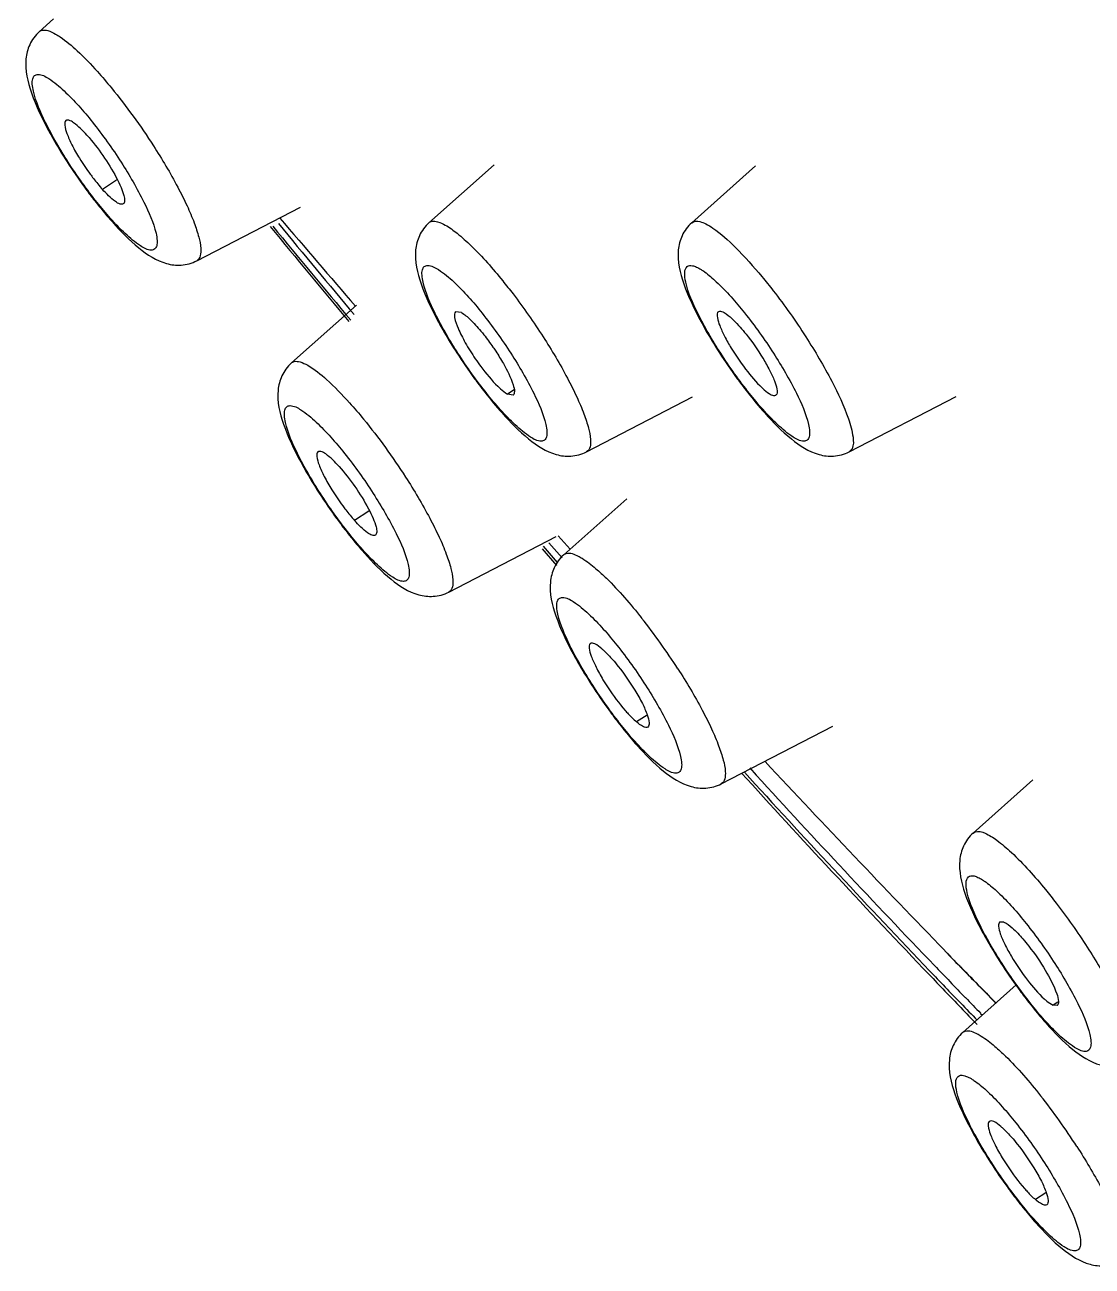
# Model space of a CAD drawing. Extents: x 11391 to 14551, y -233 to 2082.
# Drawn here: x 13455.44 to 13464.92, y 881.6 to 892.63 of the extents above; entities that cross this region are included whole.
import ezdxf

# ---------------------------------------------------------------- set-up
doc = ezdxf.new("R2010")
doc.units = 0
doc.header["$LTSCALE"] = 10
doc.header["$MEASUREMENT"] = 0
doc.layers.get('0').update_dxf_attribs({"linetype": 'CONTINUOUS'})

msp = doc.modelspace()

# ---------------------------------------------------------------- linework, layer by layer
at = {"color": 7, "linetype": 'Continuous'}
for p, q in [((13455.568, 892.566), (13455.696, 892.679)), ((13459.03, 890.868), (13459.61, 891.384)), ((13461.364, 890.868), (13461.932, 891.374)), ((13456.967, 890.531), (13457.889, 891.007)), ((13457.808, 889.623), (13458.386, 890.137)), ((13459.319, 890.071), (13459.266, 890.078)), ((13461.594, 890.071), (13461.6, 890.078)), ((13459.777, 889.338), (13459.727, 889.347)), ((13460.429, 888.834), (13461.372, 889.321)), ((13462.11, 889.339), (13462.119, 889.347)), ((13462.762, 888.834), (13463.712, 889.325)), ((13460.227, 887.919), (13460.787, 888.417)), ((13459.207, 887.588), (13460.159, 888.081)), ((13460.178, 888.087), (13460.284, 887.969)), ((13460.166, 887.825), (13460.038, 887.972)), ((13461.626, 885.885), (13462.618, 886.398)), ((13461.854, 885.93), (13461.81, 885.978)), ((13463.863, 885.447), (13464.395, 885.92)), ((13464.138, 884.657), (13464.099, 884.657)), ((13463.771, 883.676), (13464.246, 884.098)), ((13464.61, 883.917), (13464.574, 883.919))]:
    msp.add_line(p, q, dxfattribs=at)
at = {"color": 9, "linetype": 'Continuous'}
for p, q in [((13456.254, 891.246), (13456.13, 891.165)), ((13459.787, 889.384), (13459.727, 889.347)), ((13462.788, 888.862), (13462.762, 888.834)), ((13458.495, 888.306), (13458.369, 888.223)), ((13460.172, 887.851), (13460.047, 887.995)), ((13460.096, 888.026), (13460.213, 887.892)), ((13460.967, 886.496), (13460.873, 886.435)), ((13461.88, 885.936), (13461.833, 885.988)), ((13461.879, 886.027), (13461.937, 885.963)), ((13464.617, 883.945), (13464.574, 883.919)), ((13463.93, 883.846), (13463.946, 883.83)), ((13464.511, 882.253), (13464.417, 882.192))]:
    msp.add_line(p, q, dxfattribs=at)
at = {"color": 7, "linetype": 'Continuous'}
for centre, radius, start, end in [((13459.824, 893.993), 4.768, 212.8006, 216.1477), ((13457.717, 892.544), 2.103, 211.6233, 216.2814), ((13459.707, 893.906), 4.623, 216.137, 216.9614), ((13459.576, 893.808), 4.459, 216.9627, 217.5438), ((13568.614, 982.054), 143.668, 219.41499, 219.85111), ((13564.644, 982.047), 140.505, 220.43866, 220.85884), ((13462.221, 891.665), 3.531, 208.3253, 208.8418), ((13463.286, 892.296), 4.768, 212.8006, 216.1477), ((13465.619, 892.296), 4.768, 212.8006, 216.1477), ((13463.169, 892.209), 4.623, 216.137, 216.9614), ((13465.502, 892.209), 4.623, 216.137, 216.9614), ((13462.063, 891.05), 4.768, 212.8006, 216.1477), ((13459.962, 889.608), 2.111, 211.7778, 216.4607), ((13461.947, 890.964), 4.623, 216.137, 216.9614), ((13461.815, 890.865), 4.459, 216.9627, 217.5438), ((13463.551, 888.789), 3.682, 208.3421, 209.7213), ((13464.085, 889.095), 4.297, 209.7342, 212.8516), ((13464.483, 889.347), 4.768, 212.8006, 216.1477), ((13464.366, 889.26), 4.623, 216.137, 216.9614), ((13464.064, 889.03), 4.243, 216.9379, 219.1807), ((13463.461, 888.536), 3.464, 219.136, 221.743), ((13564.653, 982.056), 140.518, 223.07838, 224.02267), ((13536.607, 953.925), 101.052, 222.28928, 223.63655), ((13466.964, 886.195), 3.428, 207.9467, 208.64), ((13525.475, 944.189), 86.032, 224.02307, 224.32544), ((13468.119, 886.874), 4.768, 212.8006, 216.1477), ((13530.961, 948.56), 93.263, 223.64476, 223.89414), ((13523.995, 942.744), 83.963, 224.32612, 224.46093), ((13468.002, 886.788), 4.623, 216.137, 216.9614), ((13529.454, 947.111), 91.173, 223.89458, 224.02724), ((13467.096, 884.546), 3.683, 208.3453, 209.7212), ((13467.629, 884.851), 4.297, 209.7342, 212.8516), ((13468.027, 885.103), 4.768, 212.8006, 216.1477), ((13467.91, 885.017), 4.623, 216.137, 216.9614), ((13467.608, 884.787), 4.243, 216.9379, 219.1807), ((13467.005, 884.293), 3.464, 219.136, 221.743)]:
    msp.add_arc(centre, radius, start, end, dxfattribs=at)
at = {"color": 9, "linetype": 'Continuous'}
for centre, radius, start, end in [((13567.767, 981.437), 142.603, 219.44381, 219.87988), ((13566.712, 980.682), 141.254, 219.48512, 219.91119), ((13456.433, 883.814), 5.717, 32.7399, 38.3074), ((13535.541, 953.077), 99.669, 222.34869, 223.69434), ((13536.213, 953.889), 100.653, 222.44344, 223.762), ((13526.104, 944.798), 86.907, 224.02376, 224.1583), ((13529.892, 947.698), 91.869, 223.70266, 223.95166), ((13528.731, 946.779), 90.331, 223.78765, 224.03984), ((13525.039, 943.764), 85.422, 224.1582, 224.32462), ((13523.985, 942.734), 83.948, 224.32471, 224.45993), ((13528.376, 946.237), 89.763, 223.9521, 224.0866), ((13527.258, 945.357), 88.283, 224.04032, 224.16588), ((13459.977, 879.571), 5.717, 32.7399, 38.3075)]:
    msp.add_arc(centre, radius, start, end, dxfattribs=at)
at = {"color": 7, "linetype": 'Continuous'}
for points, knots in [([(13455.568, 892.566), (13455.533, 892.534), (13455.477, 892.458), (13455.454, 892.367), (13455.45, 892.324)], [0, 0, 0, 0, 0.523602, 1, 1, 1, 1]), ([(13455.45, 892.324), (13455.44, 892.223), (13455.495, 891.996), (13455.593, 891.795), (13455.651, 891.687)], [0, 0, 0, 0, 0.453731, 1, 1, 1, 1]), ([(13455.805, 891.776), (13455.794, 891.767), (13455.793, 891.721), (13455.816, 891.652), (13455.861, 891.551), (13455.902, 891.48), (13455.926, 891.441)], [0, 0, 0, 0, 0.110767, 0.321716, 0.6273, 1, 1, 1, 1]), ([(13455.992, 891.647), (13455.956, 891.687), (13455.906, 891.737), (13455.841, 891.78), (13455.812, 891.781), (13455.805, 891.776)], [0, 0, 0, 0, 0.684623, 0.885033, 1, 1, 1, 1]), ([(13455.651, 891.687), (13455.664, 891.664), (13455.716, 891.57), (13455.772, 891.478), (13455.816, 891.41)], [0, 0, 0, 0, 0.241702, 1, 1, 1, 1]), ([(13455.992, 891.647), (13456.043, 891.59), (13456.136, 891.469), (13456.234, 891.311), (13456.294, 891.19), (13456.319, 891.12), (13456.331, 891.07), (13456.322, 891.041), (13456.314, 891.036)], [0, 0, 0, 0, 0.3213, 0.645181, 0.782228, 0.889335, 0.959736, 1, 1, 1, 1]), ([(13456.022, 891.3), (13456.031, 891.287), (13456.065, 891.241), (13456.102, 891.197), (13456.13, 891.165)], [0, 0, 0, 0, 0.262462, 1, 1, 1, 1]), ([(13456.314, 891.036), (13456.306, 891.031), (13456.278, 891.034), (13456.214, 891.077), (13456.165, 891.126), (13456.13, 891.165)], [0, 0, 0, 0, 0.118358, 0.322456, 1, 1, 1, 1]), ([(13456.041, 891.091), (13456.055, 891.072), (13456.112, 890.999), (13456.172, 890.927), (13456.218, 890.876)], [0, 0, 0, 0, 0.258884, 1, 1, 1, 1]), ([(13456.218, 890.876), (13456.291, 890.794), (13456.432, 890.648), (13456.609, 890.532), (13456.699, 890.507)], [0, 0, 0, 0, 0.539944, 1, 1, 1, 1]), ([(13459.03, 890.868), (13458.995, 890.837), (13458.939, 890.76), (13458.916, 890.67), (13458.912, 890.627)], [0, 0, 0, 0, 0.523602, 1, 1, 1, 1]), ([(13461.364, 890.868), (13461.328, 890.837), (13461.272, 890.76), (13461.25, 890.67), (13461.245, 890.627)], [0, 0, 0, 0, 0.523602, 1, 1, 1, 1]), ([(13458.912, 890.627), (13458.902, 890.526), (13458.957, 890.299), (13459.055, 890.098), (13459.113, 889.99)], [0, 0, 0, 0, 0.453756, 1, 1, 1, 1]), ([(13461.245, 890.627), (13461.236, 890.525), (13461.29, 890.299), (13461.389, 890.098), (13461.447, 889.99)], [0, 0, 0, 0, 0.453698, 1, 1, 1, 1]), ([(13456.699, 890.507), (13456.741, 890.495), (13456.834, 890.484), (13456.925, 890.509), (13456.967, 890.531)], [0, 0, 0, 0, 0.476393, 1, 1, 1, 1]), ([(13459.266, 890.078), (13459.253, 890.067), (13459.259, 890.006), (13459.292, 889.92), (13459.355, 889.794), (13459.41, 889.707), (13459.442, 889.661)], [0, 0, 0, 0, 0.109937, 0.327996, 0.638253, 1, 1, 1, 1]), ([(13459.319, 890.071), (13459.347, 890.055), (13459.408, 890.002), (13459.461, 889.943), (13459.49, 889.907)], [0, 0, 0, 0, 0.412793, 1, 1, 1, 1]), ([(13461.594, 890.071), (13461.588, 890.057), (13461.592, 890.015), (13461.614, 889.946), (13461.657, 889.855), (13461.693, 889.79), (13461.715, 889.755)], [0, 0, 0, 0, 0.12861, 0.346394, 0.644463, 1, 1, 1, 1]), ([(13461.599, 890.078), (13461.607, 890.084), (13461.637, 890.083), (13461.705, 890.037), (13461.757, 889.984), (13461.795, 889.941)], [0, 0, 0, 0, 0.113148, 0.313715, 1, 1, 1, 1]), ([(13459.128, 889.962), (13459.14, 889.942), (13459.187, 889.857), (13459.238, 889.774), (13459.278, 889.713)], [0, 0, 0, 0, 0.243106, 1, 1, 1, 1]), ([(13461.447, 889.99), (13461.459, 889.967), (13461.511, 889.873), (13461.567, 889.781), (13461.611, 889.713)], [0, 0, 0, 0, 0.241717, 1, 1, 1, 1]), ([(13459.49, 889.907), (13459.5, 889.896), (13459.537, 889.85), (13459.573, 889.801), (13459.599, 889.764)], [0, 0, 0, 0, 0.2407, 1, 1, 1, 1]), ([(13461.795, 889.941), (13461.812, 889.921), (13461.886, 889.834), (13461.951, 889.74), (13461.996, 889.666)], [0, 0, 0, 0, 0.235659, 1, 1, 1, 1]), ([(13459.599, 889.764), (13459.607, 889.752), (13459.639, 889.704), (13459.67, 889.655), (13459.691, 889.618)], [0, 0, 0, 0, 0.255961, 1, 1, 1, 1]), ([(13461.715, 889.755), (13461.759, 889.682), (13461.85, 889.553), (13461.953, 889.433), (13462.007, 889.386)], [0, 0, 0, 0, 0.546349, 1, 1, 1, 1]), ([(13457.808, 889.623), (13457.772, 889.591), (13457.717, 889.515), (13457.694, 889.425), (13457.69, 889.382)], [0, 0, 0, 0, 0.523602, 1, 1, 1, 1]), ([(13459.442, 889.661), (13459.458, 889.637), (13459.52, 889.552), (13459.587, 889.469), (13459.642, 889.416)], [0, 0, 0, 0, 0.272559, 1, 1, 1, 1]), ([(13459.691, 889.618), (13459.725, 889.558), (13459.765, 889.475), (13459.793, 889.381), (13459.786, 889.344), (13459.777, 889.338)], [0, 0, 0, 0, 0.683574, 0.889675, 1, 1, 1, 1]), ([(13461.996, 889.666), (13462.017, 889.631), (13462.054, 889.565), (13462.098, 889.473), (13462.12, 889.404), (13462.125, 889.36), (13462.119, 889.347)], [0, 0, 0, 0, 0.355194, 0.653311, 0.871609, 1, 1, 1, 1]), ([(13459.475, 889.43), (13459.492, 889.407), (13459.558, 889.322), (13459.626, 889.238), (13459.68, 889.179)], [0, 0, 0, 0, 0.259605, 1, 1, 1, 1]), ([(13459.642, 889.416), (13459.649, 889.408), (13459.676, 889.383), (13459.705, 889.36), (13459.727, 889.347)], [0, 0, 0, 0, 0.297552, 1, 1, 1, 1]), ([(13461.808, 889.43), (13461.825, 889.407), (13461.891, 889.322), (13461.96, 889.238), (13462.013, 889.179)], [0, 0, 0, 0, 0.259605, 1, 1, 1, 1]), ([(13457.69, 889.382), (13457.68, 889.28), (13457.735, 889.053), (13457.833, 888.852), (13457.891, 888.744)], [0, 0, 0, 0, 0.453705, 1, 1, 1, 1]), ([(13462.007, 889.386), (13462.027, 889.369), (13462.055, 889.345), (13462.099, 889.331), (13462.111, 889.338)], [0, 0, 0, 0, 0.659576, 1, 1, 1, 1]), ([(13459.68, 889.179), (13459.753, 889.097), (13459.894, 888.951), (13460.071, 888.835), (13460.161, 888.81)], [0, 0, 0, 0, 0.539944, 1, 1, 1, 1]), ([(13462.013, 889.179), (13462.086, 889.097), (13462.228, 888.951), (13462.404, 888.835), (13462.495, 888.81)], [0, 0, 0, 0, 0.539944, 1, 1, 1, 1]), ([(13457.891, 888.744), (13457.903, 888.722), (13457.955, 888.628), (13458.011, 888.536), (13458.055, 888.467)], [0, 0, 0, 0, 0.241714, 1, 1, 1, 1]), ([(13458.044, 888.833), (13458.034, 888.824), (13458.033, 888.778), (13458.056, 888.708), (13458.102, 888.606), (13458.144, 888.535), (13458.168, 888.496)], [0, 0, 0, 0, 0.110942, 0.3216, 0.628247, 1, 1, 1, 1]), ([(13458.232, 888.704), (13458.196, 888.745), (13458.145, 888.794), (13458.08, 888.838), (13458.051, 888.839), (13458.044, 888.833)], [0, 0, 0, 0, 0.683882, 0.885781, 1, 1, 1, 1]), ([(13460.161, 888.81), (13460.203, 888.798), (13460.295, 888.787), (13460.387, 888.812), (13460.429, 888.834)], [0, 0, 0, 0, 0.476393, 1, 1, 1, 1]), ([(13462.495, 888.81), (13462.536, 888.798), (13462.629, 888.787), (13462.72, 888.812), (13462.762, 888.834)], [0, 0, 0, 0, 0.476393, 1, 1, 1, 1]), ([(13458.232, 888.704), (13458.282, 888.648), (13458.376, 888.526), (13458.474, 888.369), (13458.533, 888.248), (13458.559, 888.177), (13458.57, 888.128), (13458.562, 888.098), (13458.554, 888.093)], [0, 0, 0, 0, 0.321182, 0.644983, 0.782035, 0.889195, 0.959679, 1, 1, 1, 1]), ([(13458.264, 888.353), (13458.273, 888.341), (13458.307, 888.297), (13458.342, 888.254), (13458.369, 888.223)], [0, 0, 0, 0, 0.26247, 1, 1, 1, 1]), ([(13458.554, 888.093), (13458.546, 888.089), (13458.517, 888.092), (13458.454, 888.134), (13458.404, 888.184), (13458.369, 888.223)], [0, 0, 0, 0, 0.11822, 0.322207, 1, 1, 1, 1]), ([(13458.28, 888.148), (13458.295, 888.129), (13458.352, 888.056), (13458.411, 887.985), (13458.457, 887.934)], [0, 0, 0, 0, 0.258884, 1, 1, 1, 1]), ([(13458.457, 887.934), (13458.531, 887.851), (13458.672, 887.705), (13458.848, 887.589), (13458.939, 887.564)], [0, 0, 0, 0, 0.539944, 1, 1, 1, 1]), ([(13460.227, 887.919), (13460.192, 887.888), (13460.136, 887.811), (13460.113, 887.721), (13460.109, 887.678)], [0, 0, 0, 0, 0.523602, 1, 1, 1, 1]), ([(13460.109, 887.678), (13460.099, 887.576), (13460.154, 887.35), (13460.252, 887.149), (13460.31, 887.041)], [0, 0, 0, 0, 0.453732, 1, 1, 1, 1]), ([(13458.939, 887.564), (13458.981, 887.553), (13459.073, 887.542), (13459.164, 887.566), (13459.207, 887.588)], [0, 0, 0, 0, 0.476393, 1, 1, 1, 1]), ([(13460.463, 887.129), (13460.453, 887.12), (13460.452, 887.076), (13460.474, 887.01), (13460.516, 886.914), (13460.554, 886.847), (13460.576, 886.81)], [0, 0, 0, 0, 0.113268, 0.323956, 0.628131, 1, 1, 1, 1]), ([(13460.567, 887.084), (13460.547, 887.101), (13460.521, 887.126), (13460.473, 887.138), (13460.463, 887.129)], [0, 0, 0, 0, 0.668578, 1, 1, 1, 1]), ([(13460.567, 887.084), (13460.575, 887.078), (13460.608, 887.048), (13460.638, 887.015), (13460.661, 886.989)], [0, 0, 0, 0, 0.219079, 1, 1, 1, 1]), ([(13460.661, 886.989), (13460.679, 886.969), (13460.75, 886.883), (13460.814, 886.79), (13460.859, 886.717)], [0, 0, 0, 0, 0.236815, 1, 1, 1, 1]), ([(13460.576, 886.81), (13460.591, 886.785), (13460.651, 886.691), (13460.718, 886.6), (13460.773, 886.537)], [0, 0, 0, 0, 0.253257, 1, 1, 1, 1]), ([(13460.859, 886.717), (13460.883, 886.678), (13460.924, 886.608), (13460.967, 886.508), (13460.988, 886.441), (13460.985, 886.396), (13460.974, 886.389)], [0, 0, 0, 0, 0.380516, 0.685661, 0.892652, 1, 1, 1, 1]), ([(13460.773, 886.537), (13460.782, 886.527), (13460.813, 886.492), (13460.847, 886.458), (13460.873, 886.435)], [0, 0, 0, 0, 0.279069, 1, 1, 1, 1]), ([(13460.974, 886.389), (13460.963, 886.382), (13460.919, 886.396), (13460.892, 886.419), (13460.873, 886.435)], [0, 0, 0, 0, 0.342829, 1, 1, 1, 1]), ([(13460.877, 886.23), (13460.95, 886.148), (13461.091, 886.001), (13461.268, 885.886), (13461.358, 885.861)], [0, 0, 0, 0, 0.539944, 1, 1, 1, 1]), ([(13461.358, 885.861), (13461.4, 885.849), (13461.493, 885.838), (13461.584, 885.863), (13461.626, 885.885)], [0, 0, 0, 0, 0.476393, 1, 1, 1, 1]), ([(13463.863, 885.447), (13463.828, 885.415), (13463.772, 885.339), (13463.749, 885.249), (13463.745, 885.206)], [0, 0, 0, 0, 0.523602, 1, 1, 1, 1]), ([(13463.745, 885.206), (13463.736, 885.107), (13463.787, 884.888), (13463.88, 884.693), (13463.936, 884.589)], [0, 0, 0, 0, 0.456059, 1, 1, 1, 1]), ([(13464.099, 884.657), (13464.09, 884.649), (13464.088, 884.607), (13464.107, 884.544), (13464.147, 884.452), (13464.183, 884.387), (13464.204, 884.352)], [0, 0, 0, 0, 0.11346, 0.32324, 0.626418, 1, 1, 1, 1]), ([(13464.138, 884.657), (13464.165, 884.645), (13464.225, 884.596), (13464.276, 884.541), (13464.306, 884.507)], [0, 0, 0, 0, 0.397224, 1, 1, 1, 1]), ([(13463.955, 884.552), (13463.967, 884.531), (13464.017, 884.442), (13464.069, 884.356), (13464.111, 884.291)], [0, 0, 0, 0, 0.242558, 1, 1, 1, 1]), ([(13464.306, 884.507), (13464.324, 884.486), (13464.396, 884.397), (13464.461, 884.303), (13464.505, 884.229)], [0, 0, 0, 0, 0.238944, 1, 1, 1, 1]), ([(13464.204, 884.352), (13464.247, 884.278), (13464.337, 884.147), (13464.441, 884.025), (13464.495, 883.975)], [0, 0, 0, 0, 0.538274, 1, 1, 1, 1]), ([(13464.505, 884.229), (13464.545, 884.162), (13464.592, 884.069), (13464.625, 883.966), (13464.62, 883.923), (13464.61, 883.916)], [0, 0, 0, 0, 0.683765, 0.891765, 1, 1, 1, 1]), ([(13464.308, 884.008), (13464.325, 883.986), (13464.391, 883.9), (13464.46, 883.817), (13464.513, 883.758)], [0, 0, 0, 0, 0.259605, 1, 1, 1, 1]), ([(13464.495, 883.975), (13464.502, 883.968), (13464.527, 883.947), (13464.553, 883.928), (13464.574, 883.919)], [0, 0, 0, 0, 0.30586, 1, 1, 1, 1]), ([(13463.771, 883.676), (13463.736, 883.644), (13463.68, 883.568), (13463.657, 883.478), (13463.653, 883.435)], [0, 0, 0, 0, 0.523602, 1, 1, 1, 1]), ([(13464.513, 883.758), (13464.586, 883.675), (13464.727, 883.529), (13464.904, 883.413), (13464.994, 883.388)], [0, 0, 0, 0, 0.539944, 1, 1, 1, 1]), ([(13463.653, 883.435), (13463.643, 883.333), (13463.698, 883.106), (13463.796, 882.905), (13463.855, 882.797)], [0, 0, 0, 0, 0.453712, 1, 1, 1, 1]), ([(13464.111, 882.841), (13464.091, 882.858), (13464.065, 882.882), (13464.017, 882.894), (13464.007, 882.885)], [0, 0, 0, 0, 0.665915, 1, 1, 1, 1]), ([(13464.007, 882.885), (13463.997, 882.876), (13463.997, 882.832), (13464.018, 882.765), (13464.061, 882.669), (13464.1, 882.6), (13464.122, 882.563)], [0, 0, 0, 0, 0.113332, 0.324713, 0.62805, 1, 1, 1, 1]), ([(13464.111, 882.841), (13464.119, 882.835), (13464.152, 882.805), (13464.182, 882.772), (13464.205, 882.746)], [0, 0, 0, 0, 0.21908, 1, 1, 1, 1]), ([(13464.205, 882.746), (13464.223, 882.726), (13464.294, 882.64), (13464.358, 882.547), (13464.403, 882.474)], [0, 0, 0, 0, 0.236816, 1, 1, 1, 1]), ([(13464.122, 882.563), (13464.137, 882.539), (13464.197, 882.444), (13464.265, 882.353), (13464.32, 882.29)], [0, 0, 0, 0, 0.254305, 1, 1, 1, 1]), ([(13464.403, 882.474), (13464.427, 882.435), (13464.468, 882.365), (13464.511, 882.265), (13464.532, 882.198), (13464.529, 882.153), (13464.518, 882.146)], [0, 0, 0, 0, 0.380252, 0.685311, 0.892428, 1, 1, 1, 1]), ([(13464.32, 882.29), (13464.329, 882.281), (13464.359, 882.246), (13464.392, 882.214), (13464.417, 882.192)], [0, 0, 0, 0, 0.278515, 1, 1, 1, 1]), ([(13464.518, 882.146), (13464.507, 882.139), (13464.463, 882.153), (13464.436, 882.176), (13464.417, 882.192)], [0, 0, 0, 0, 0.342391, 1, 1, 1, 1]), ([(13464.421, 881.986), (13464.494, 881.904), (13464.635, 881.758), (13464.812, 881.642), (13464.902, 881.617)], [0, 0, 0, 0, 0.539944, 1, 1, 1, 1]), ([(13464.902, 881.617), (13464.944, 881.606), (13465.037, 881.595), (13465.128, 881.619), (13465.17, 881.641)], [0, 0, 0, 0, 0.476393, 1, 1, 1, 1])]:
    msp.add_open_spline(points, degree=3, knots=knots, dxfattribs=at)
at = {"color": 9, "linetype": 'Continuous'}
for points, knots in [([(13455.568, 892.566), (13455.575, 892.572), (13455.601, 892.584), (13455.654, 892.576), (13455.692, 892.557), (13455.714, 892.545)], [0, 0, 0, 0, 0.180707, 0.517858, 1, 1, 1, 1]), ([(13455.754, 892.52), (13455.808, 892.484), (13455.923, 892.385), (13456.028, 892.276), (13456.085, 892.213)], [0, 0, 0, 0, 0.435269, 1, 1, 1, 1]), ([(13455.516, 892.037), (13455.512, 892.058), (13455.505, 892.095), (13455.506, 892.143), (13455.524, 892.179), (13455.547, 892.186), (13455.557, 892.186)], [0, 0, 0, 0, 0.365131, 0.631135, 0.820486, 1, 1, 1, 1]), ([(13455.557, 892.186), (13455.592, 892.187), (13455.678, 892.138), (13455.747, 892.08), (13455.789, 892.04)], [0, 0, 0, 0, 0.371634, 1, 1, 1, 1]), ([(13456.085, 892.213), (13456.127, 892.165), (13456.306, 891.955), (13456.468, 891.73), (13456.583, 891.552)], [0, 0, 0, 0, 0.233198, 1, 1, 1, 1]), ([(13455.789, 892.04), (13455.88, 891.955), (13456.059, 891.75), (13456.217, 891.529), (13456.296, 891.406)], [0, 0, 0, 0, 0.460312, 1, 1, 1, 1]), ([(13455.826, 891.406), (13455.753, 891.52), (13455.635, 891.723), (13455.539, 891.941), (13455.516, 892.037)], [0, 0, 0, 0, 0.578747, 1, 1, 1, 1]), ([(13456.583, 891.552), (13456.659, 891.433), (13456.764, 891.258), (13456.88, 891.026), (13456.943, 890.879), (13456.985, 890.75), (13457.01, 890.642), (13457.001, 890.548), (13456.967, 890.531)], [0, 0, 0, 0, 0.376855, 0.543148, 0.687781, 0.806869, 0.89777, 1, 1, 1, 1]), ([(13456.333, 890.772), (13456.242, 890.857), (13456.064, 891.062), (13455.906, 891.283), (13455.826, 891.406)], [0, 0, 0, 0, 0.460312, 1, 1, 1, 1]), ([(13456.296, 891.406), (13456.369, 891.292), (13456.487, 891.089), (13456.583, 890.871), (13456.606, 890.775)], [0, 0, 0, 0, 0.578747, 1, 1, 1, 1]), ([(13459.03, 890.868), (13459.037, 890.875), (13459.063, 890.887), (13459.116, 890.879), (13459.154, 890.86), (13459.175, 890.848)], [0, 0, 0, 0, 0.18076, 0.518442, 1, 1, 1, 1]), ([(13459.175, 890.848), (13459.213, 890.827), (13459.292, 890.769), (13459.468, 890.609), (13459.597, 890.462), (13459.685, 890.353)], [0, 0, 0, 0, 0.179375, 0.411177, 1, 1, 1, 1]), ([(13461.364, 890.868), (13461.382, 890.885), (13461.434, 890.884), (13461.495, 890.857), (13461.532, 890.835), (13461.552, 890.821)], [0, 0, 0, 0, 0.363538, 0.642192, 1, 1, 1, 1]), ([(13456.565, 890.626), (13456.53, 890.625), (13456.444, 890.674), (13456.375, 890.732), (13456.333, 890.772)], [0, 0, 0, 0, 0.371634, 1, 1, 1, 1]), ([(13456.606, 890.775), (13456.61, 890.754), (13456.617, 890.717), (13456.616, 890.669), (13456.598, 890.633), (13456.575, 890.626), (13456.565, 890.626)], [0, 0, 0, 0, 0.365131, 0.631135, 0.820486, 1, 1, 1, 1]), ([(13461.552, 890.821), (13461.624, 890.772), (13461.777, 890.633), (13461.913, 890.48), (13461.988, 890.39)], [0, 0, 0, 0, 0.42829, 1, 1, 1, 1]), ([(13458.978, 890.34), (13458.974, 890.361), (13458.967, 890.398), (13458.968, 890.446), (13458.985, 890.482), (13459.009, 890.489), (13459.019, 890.489)], [0, 0, 0, 0, 0.365219, 0.631331, 0.820703, 1, 1, 1, 1]), ([(13459.019, 890.489), (13459.053, 890.49), (13459.14, 890.441), (13459.209, 890.383), (13459.251, 890.343)], [0, 0, 0, 0, 0.371508, 1, 1, 1, 1]), ([(13461.311, 890.342), (13461.305, 890.37), (13461.296, 890.416), (13461.311, 890.477), (13461.345, 890.491), (13461.375, 890.488), (13461.41, 890.475), (13461.434, 890.461), (13461.447, 890.453)], [0, 0, 0, 0, 0.320856, 0.514416, 0.59802, 0.699846, 0.83232, 1, 1, 1, 1]), ([(13461.447, 890.453), (13461.458, 890.447), (13461.505, 890.414), (13461.549, 890.376), (13461.582, 890.345)], [0, 0, 0, 0, 0.212523, 1, 1, 1, 1]), ([(13461.988, 890.39), (13462.022, 890.349), (13462.16, 890.177), (13462.287, 889.996), (13462.378, 889.855)], [0, 0, 0, 0, 0.241237, 1, 1, 1, 1]), ([(13459.288, 889.709), (13459.215, 889.823), (13459.097, 890.026), (13459.001, 890.243), (13458.978, 890.34)], [0, 0, 0, 0, 0.578658, 1, 1, 1, 1]), ([(13459.251, 890.343), (13459.342, 890.258), (13459.52, 890.053), (13459.678, 889.832), (13459.758, 889.709)], [0, 0, 0, 0, 0.46033, 1, 1, 1, 1]), ([(13459.685, 890.353), (13459.716, 890.315), (13459.843, 890.153), (13459.96, 889.985), (13460.045, 889.855)], [0, 0, 0, 0, 0.243017, 1, 1, 1, 1]), ([(13461.622, 889.709), (13461.548, 889.824), (13461.43, 890.027), (13461.333, 890.245), (13461.311, 890.342)], [0, 0, 0, 0, 0.579316, 1, 1, 1, 1]), ([(13461.582, 890.345), (13461.674, 890.26), (13461.853, 890.054), (13462.011, 889.832), (13462.091, 889.709)], [0, 0, 0, 0, 0.459871, 1, 1, 1, 1]), ([(13460.045, 889.855), (13460.121, 889.736), (13460.226, 889.561), (13460.341, 889.329), (13460.405, 889.182), (13460.447, 889.053), (13460.472, 888.945), (13460.463, 888.851), (13460.429, 888.834)], [0, 0, 0, 0, 0.376862, 0.543157, 0.687792, 0.806878, 0.897773, 1, 1, 1, 1]), ([(13462.378, 889.855), (13462.46, 889.727), (13462.599, 889.492), (13462.716, 889.243), (13462.756, 889.128)], [0, 0, 0, 0, 0.555404, 1, 1, 1, 1]), ([(13457.808, 889.623), (13457.815, 889.629), (13457.84, 889.642), (13457.894, 889.633), (13457.931, 889.615), (13457.953, 889.603)], [0, 0, 0, 0, 0.180707, 0.517858, 1, 1, 1, 1]), ([(13459.797, 889.073), (13459.706, 889.158), (13459.526, 889.364), (13459.368, 889.585), (13459.288, 889.709)], [0, 0, 0, 0, 0.459871, 1, 1, 1, 1]), ([(13459.758, 889.709), (13459.832, 889.594), (13459.949, 889.391), (13460.046, 889.173), (13460.068, 889.076)], [0, 0, 0, 0, 0.579316, 1, 1, 1, 1]), ([(13462.128, 889.075), (13462.037, 889.16), (13461.859, 889.365), (13461.701, 889.586), (13461.622, 889.709)], [0, 0, 0, 0, 0.460312, 1, 1, 1, 1]), ([(13462.091, 889.709), (13462.165, 889.595), (13462.282, 889.391), (13462.379, 889.174), (13462.401, 889.078)], [0, 0, 0, 0, 0.578747, 1, 1, 1, 1]), ([(13457.953, 889.603), (13458.014, 889.568), (13458.144, 889.462), (13458.259, 889.342), (13458.324, 889.27)], [0, 0, 0, 0, 0.419475, 1, 1, 1, 1]), ([(13457.756, 889.095), (13457.751, 889.116), (13457.745, 889.152), (13457.745, 889.201), (13457.763, 889.237), (13457.786, 889.244), (13457.797, 889.244)], [0, 0, 0, 0, 0.365131, 0.631135, 0.820486, 1, 1, 1, 1]), ([(13457.797, 889.244), (13457.831, 889.244), (13457.917, 889.196), (13457.986, 889.138), (13458.028, 889.098)], [0, 0, 0, 0, 0.371634, 1, 1, 1, 1]), ([(13458.324, 889.27), (13458.367, 889.223), (13458.546, 889.012), (13458.707, 888.788), (13458.822, 888.61)], [0, 0, 0, 0, 0.233198, 1, 1, 1, 1]), ([(13458.066, 888.464), (13457.992, 888.578), (13457.875, 888.781), (13457.778, 888.998), (13457.756, 889.095)], [0, 0, 0, 0, 0.578747, 1, 1, 1, 1]), ([(13458.028, 889.098), (13458.119, 889.013), (13458.298, 888.807), (13458.456, 888.587), (13458.535, 888.464)], [0, 0, 0, 0, 0.460312, 1, 1, 1, 1]), ([(13460.027, 888.929), (13459.993, 888.928), (13459.907, 888.976), (13459.839, 889.033), (13459.797, 889.073)], [0, 0, 0, 0, 0.371292, 1, 1, 1, 1]), ([(13460.068, 889.076), (13460.073, 889.056), (13460.079, 889.019), (13460.078, 888.971), (13460.06, 888.936), (13460.038, 888.929), (13460.027, 888.929)], [0, 0, 0, 0, 0.364385, 0.630372, 0.820329, 1, 1, 1, 1]), ([(13462.36, 888.929), (13462.326, 888.928), (13462.239, 888.977), (13462.171, 889.035), (13462.128, 889.075)], [0, 0, 0, 0, 0.371634, 1, 1, 1, 1]), ([(13462.401, 889.078), (13462.406, 889.057), (13462.412, 889.02), (13462.411, 888.972), (13462.394, 888.935), (13462.37, 888.929), (13462.36, 888.929)], [0, 0, 0, 0, 0.365131, 0.631135, 0.820486, 1, 1, 1, 1]), ([(13462.756, 889.128), (13462.774, 889.075), (13462.799, 888.989), (13462.803, 888.893), (13462.788, 888.862)], [0, 0, 0, 0, 0.620509, 1, 1, 1, 1]), ([(13458.822, 888.61), (13458.899, 888.491), (13459.003, 888.315), (13459.119, 888.084), (13459.183, 887.936), (13459.225, 887.807), (13459.249, 887.7), (13459.241, 887.606), (13459.207, 887.588)], [0, 0, 0, 0, 0.376855, 0.543148, 0.687781, 0.806869, 0.89777, 1, 1, 1, 1]), ([(13458.573, 887.829), (13458.482, 887.915), (13458.303, 888.12), (13458.145, 888.341), (13458.066, 888.464)], [0, 0, 0, 0, 0.460312, 1, 1, 1, 1]), ([(13458.535, 888.464), (13458.609, 888.349), (13458.726, 888.146), (13458.823, 887.929), (13458.845, 887.833)], [0, 0, 0, 0, 0.578747, 1, 1, 1, 1]), ([(13460.227, 887.919), (13460.234, 887.925), (13460.275, 887.946), (13460.323, 887.924), (13460.355, 887.908)], [0, 0, 0, 0, 0.19047, 1, 1, 1, 1]), ([(13460.355, 887.908), (13460.367, 887.902), (13460.423, 887.87), (13460.475, 887.829), (13460.513, 887.796)], [0, 0, 0, 0, 0.208817, 1, 1, 1, 1]), ([(13458.804, 887.683), (13458.77, 887.683), (13458.684, 887.731), (13458.615, 887.79), (13458.573, 887.829)], [0, 0, 0, 0, 0.371634, 1, 1, 1, 1]), ([(13458.845, 887.833), (13458.85, 887.812), (13458.856, 887.775), (13458.856, 887.726), (13458.838, 887.69), (13458.815, 887.684), (13458.804, 887.683)], [0, 0, 0, 0, 0.365131, 0.631135, 0.820486, 1, 1, 1, 1]), ([(13460.513, 887.796), (13460.545, 887.769), (13460.691, 887.633), (13460.821, 887.481), (13460.919, 887.358)], [0, 0, 0, 0, 0.211164, 1, 1, 1, 1]), ([(13460.175, 887.391), (13460.171, 887.412), (13460.164, 887.448), (13460.165, 887.497), (13460.183, 887.533), (13460.206, 887.54), (13460.216, 887.54)], [0, 0, 0, 0, 0.365219, 0.631331, 0.820703, 1, 1, 1, 1]), ([(13460.216, 887.54), (13460.251, 887.541), (13460.337, 887.492), (13460.406, 887.434), (13460.448, 887.394)], [0, 0, 0, 0, 0.371508, 1, 1, 1, 1]), ([(13460.485, 886.76), (13460.412, 886.874), (13460.294, 887.077), (13460.198, 887.294), (13460.175, 887.391)], [0, 0, 0, 0, 0.578658, 1, 1, 1, 1]), ([(13460.448, 887.394), (13460.539, 887.309), (13460.718, 887.103), (13460.876, 886.883), (13460.955, 886.76)], [0, 0, 0, 0, 0.46033, 1, 1, 1, 1]), ([(13461.242, 886.906), (13461.318, 886.787), (13461.423, 886.612), (13461.539, 886.38), (13461.602, 886.233), (13461.644, 886.104), (13461.669, 885.996), (13461.66, 885.902), (13461.626, 885.885)], [0, 0, 0, 0, 0.376852, 0.543141, 0.687778, 0.806865, 0.897772, 1, 1, 1, 1]), ([(13460.992, 886.125), (13460.901, 886.211), (13460.722, 886.416), (13460.565, 886.637), (13460.485, 886.76)], [0, 0, 0, 0, 0.46033, 1, 1, 1, 1]), ([(13460.955, 886.76), (13461.028, 886.646), (13461.146, 886.442), (13461.242, 886.225), (13461.265, 886.129)], [0, 0, 0, 0, 0.578658, 1, 1, 1, 1]), ([(13461.224, 885.98), (13461.189, 885.979), (13461.103, 886.028), (13461.034, 886.086), (13460.992, 886.125)], [0, 0, 0, 0, 0.371508, 1, 1, 1, 1]), ([(13461.265, 886.129), (13461.269, 886.108), (13461.276, 886.071), (13461.275, 886.023), (13461.257, 885.986), (13461.234, 885.98), (13461.224, 885.98)], [0, 0, 0, 0, 0.365219, 0.631331, 0.820703, 1, 1, 1, 1]), ([(13463.863, 885.447), (13463.869, 885.452), (13463.902, 885.47), (13463.943, 885.458), (13463.97, 885.446)], [0, 0, 0, 0, 0.201377, 1, 1, 1, 1]), ([(13463.97, 885.446), (13464.007, 885.43), (13464.089, 885.377), (13464.276, 885.216), (13464.412, 885.061), (13464.506, 884.946)], [0, 0, 0, 0, 0.166106, 0.393961, 1, 1, 1, 1]), ([(13463.812, 884.917), (13463.805, 884.947), (13463.795, 884.993), (13463.81, 885.055), (13463.845, 885.07), (13463.875, 885.067), (13463.91, 885.054), (13463.934, 885.04), (13463.948, 885.032)], [0, 0, 0, 0, 0.322668, 0.51674, 0.599826, 0.700959, 0.83281, 1, 1, 1, 1]), ([(13463.948, 885.032), (13463.958, 885.025), (13464.006, 884.992), (13464.05, 884.954), (13464.084, 884.922)], [0, 0, 0, 0, 0.21242, 1, 1, 1, 1]), ([(13464.121, 884.288), (13464.048, 884.402), (13463.931, 884.604), (13463.834, 884.821), (13463.812, 884.917)], [0, 0, 0, 0, 0.578288, 1, 1, 1, 1]), ([(13464.084, 884.922), (13464.175, 884.837), (13464.353, 884.631), (13464.511, 884.411), (13464.591, 884.288)], [0, 0, 0, 0, 0.460287, 1, 1, 1, 1]), ([(13464.506, 884.946), (13464.539, 884.906), (13464.67, 884.741), (13464.791, 884.568), (13464.878, 884.434)], [0, 0, 0, 0, 0.242368, 1, 1, 1, 1]), ([(13464.878, 884.434), (13464.954, 884.315), (13465.059, 884.139), (13465.175, 883.908), (13465.238, 883.76), (13465.28, 883.631), (13465.305, 883.524), (13465.296, 883.43), (13465.262, 883.412)], [0, 0, 0, 0, 0.376851, 0.543135, 0.687782, 0.80686, 0.89777, 1, 1, 1, 1]), ([(13464.628, 883.653), (13464.537, 883.738), (13464.359, 883.944), (13464.201, 884.165), (13464.121, 884.288)], [0, 0, 0, 0, 0.460287, 1, 1, 1, 1]), ([(13464.591, 884.288), (13464.664, 884.174), (13464.781, 883.971), (13464.878, 883.754), (13464.9, 883.658)], [0, 0, 0, 0, 0.578288, 1, 1, 1, 1]), ([(13463.771, 883.676), (13463.778, 883.682), (13463.819, 883.703), (13463.867, 883.681), (13463.899, 883.665)], [0, 0, 0, 0, 0.19047, 1, 1, 1, 1]), ([(13463.899, 883.665), (13463.911, 883.659), (13463.967, 883.626), (13464.019, 883.586), (13464.057, 883.553)], [0, 0, 0, 0, 0.208817, 1, 1, 1, 1]), ([(13464.057, 883.553), (13464.089, 883.525), (13464.235, 883.39), (13464.365, 883.238), (13464.463, 883.114)], [0, 0, 0, 0, 0.211164, 1, 1, 1, 1]), ([(13464.86, 883.507), (13464.826, 883.507), (13464.739, 883.555), (13464.671, 883.613), (13464.628, 883.653)], [0, 0, 0, 0, 0.370657, 1, 1, 1, 1]), ([(13464.9, 883.658), (13464.905, 883.637), (13464.912, 883.6), (13464.911, 883.551), (13464.894, 883.515), (13464.871, 883.508), (13464.86, 883.507)], [0, 0, 0, 0, 0.365536, 0.632271, 0.821918, 1, 1, 1, 1]), ([(13463.72, 883.146), (13463.713, 883.176), (13463.703, 883.222), (13463.718, 883.284), (13463.753, 883.298), (13463.783, 883.295), (13463.818, 883.282), (13463.842, 883.269), (13463.856, 883.26)], [0, 0, 0, 0, 0.322668, 0.51674, 0.599826, 0.700959, 0.83281, 1, 1, 1, 1]), ([(13463.856, 883.26), (13463.866, 883.254), (13463.914, 883.221), (13463.958, 883.183), (13463.992, 883.151)], [0, 0, 0, 0, 0.21242, 1, 1, 1, 1]), ([(13464.029, 882.517), (13463.956, 882.631), (13463.839, 882.833), (13463.742, 883.05), (13463.72, 883.146)], [0, 0, 0, 0, 0.578288, 1, 1, 1, 1]), ([(13463.992, 883.151), (13464.083, 883.066), (13464.261, 882.86), (13464.419, 882.64), (13464.499, 882.517)], [0, 0, 0, 0, 0.460287, 1, 1, 1, 1]), ([(13464.786, 882.662), (13464.862, 882.544), (13464.967, 882.368), (13465.083, 882.137), (13465.146, 881.989), (13465.188, 881.86), (13465.213, 881.752), (13465.204, 881.659), (13465.17, 881.641)], [0, 0, 0, 0, 0.376852, 0.543141, 0.687778, 0.806865, 0.897772, 1, 1, 1, 1]), ([(13464.536, 881.882), (13464.445, 881.968), (13464.267, 882.173), (13464.109, 882.394), (13464.029, 882.517)], [0, 0, 0, 0, 0.460312, 1, 1, 1, 1]), ([(13464.499, 882.517), (13464.572, 882.402), (13464.69, 882.199), (13464.786, 881.982), (13464.809, 881.885)], [0, 0, 0, 0, 0.578747, 1, 1, 1, 1]), ([(13464.768, 881.736), (13464.733, 881.736), (13464.647, 881.784), (13464.578, 881.842), (13464.536, 881.882)], [0, 0, 0, 0, 0.371634, 1, 1, 1, 1]), ([(13464.809, 881.885), (13464.813, 881.865), (13464.82, 881.828), (13464.819, 881.779), (13464.801, 881.743), (13464.778, 881.736), (13464.768, 881.736)], [0, 0, 0, 0, 0.365131, 0.631135, 0.820486, 1, 1, 1, 1])]:
    msp.add_open_spline(points, degree=3, knots=knots, dxfattribs=at)
msp.add_open_spline([(13455.714, 892.545), (13455.727, 892.537), (13455.741, 892.529), (13455.754, 892.52)], degree=3, dxfattribs=at)

doc.saveas('drawing.dxf')
